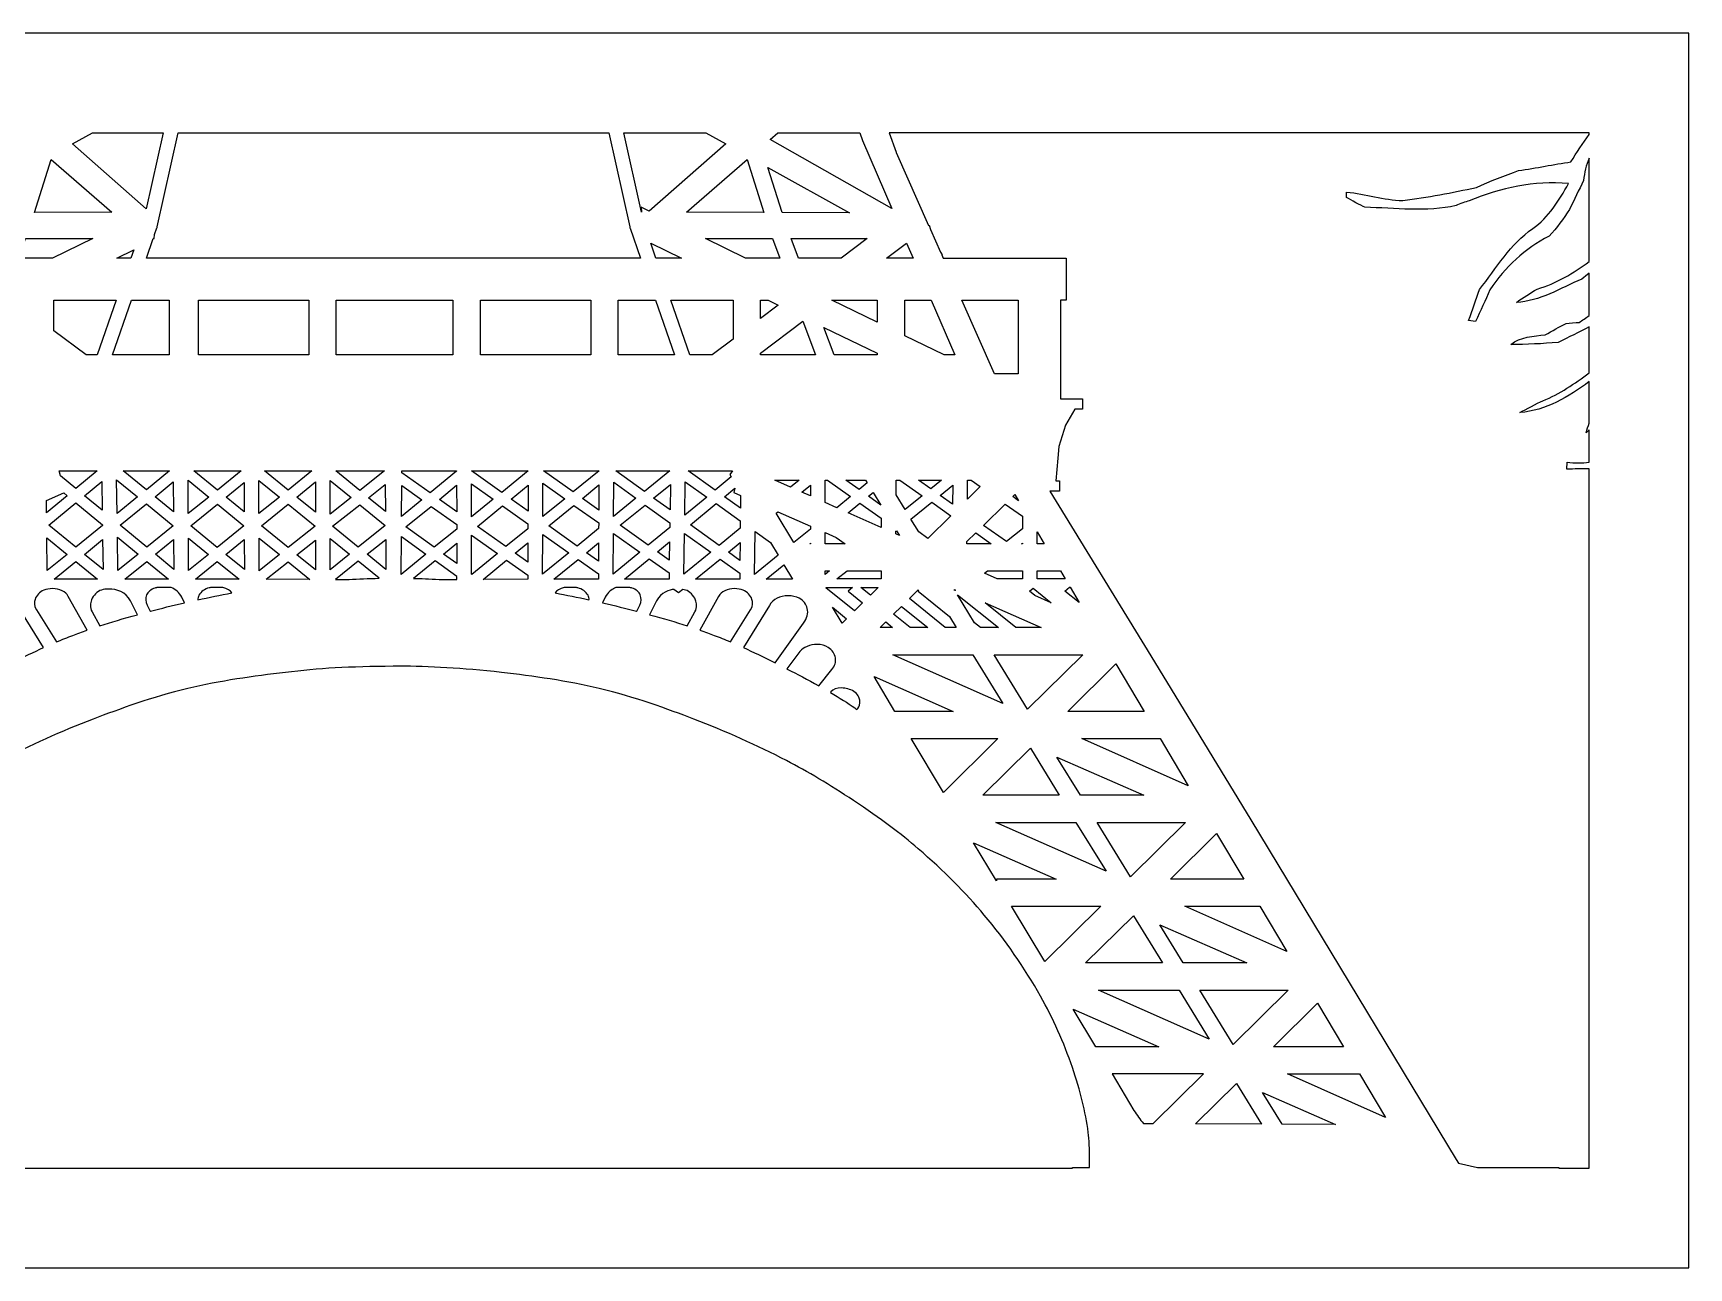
# Model space of a CAD drawing. Extents: x -437 to 3052, y -819 to 142.
# Drawn here: x -266.5 to 34.8, y -797.9 to -573.2 of the extents above; entities that cross this region are included whole.
import ezdxf

# ---------------------------------------------------------------- set-up
doc = ezdxf.new("R2010")
doc.units = 0
doc.layers.add('LAYER_1', color=7, linetype='CONTINUOUS')

msp = doc.modelspace()

# ---------------------------------------------------------------- linework, layer by layer
at = {"layer": 'LAYER_1', "color": 7}
for points in [[(-436.81, -797.89), (34.85, -797.89), (34.85, -660.65), (34.85, -651.39), (34.85, -644.51), (34.85, -642.61), (34.85, -618.13), (34.85, -614.44), (34.85, -605.94), (34.85, -603.48), (34.85, -581.32), (34.85, -577.34), (34.85, -573.17), (28.36, -573.17), (2.67, -573.17)], [(2.67, -573.17), (0.61, -573.17), (-11.48, -573.17), (-16.35, -573.17), (-19.08, -573.17), (-20.88, -573.17), (-116.93, -573.17), (-122.22, -573.17), (-123, -573.17), (-130.72, -573.17), (-140.33, -573.17), (-143.65, -573.17), (-153.84, -573.17), (-161.06, -573.17), (-162.95, -573.17), (-165.68, -573.17), (-236.21, -573.17), (-246, -573.17), (-256.18, -573.17), (-259.51, -573.17), (-269.12, -573.17)], [(-255.74, -591.31), (-242.89, -591.31), (-245.94, -605.12), (-259.36, -593.32), (-255.74, -591.31)], [(-161.74, -591.31), (-157.95, -608.42), (-157.95, -608.58), (-157.87, -608.65), (-155.96, -614.11), (-245.93, -614.11), (-244.69, -610.55), (-244.53, -610.55), (-244.43, -609.82), (-244.01, -608.63), (-243.94, -608.57), (-243.94, -608.42), (-240.16, -591.31), (-161.74, -591.31)], [(-144.1, -591.31), (-140.48, -593.32), (-154.39, -605.56), (-155.85, -604.85), (-155.79, -605.74), (-155.81, -605.74), (-159, -591.31), (-144.1, -591.31)], [(-131.01, -591.31), (-116.09, -591.31), (-115.6, -592.7), (-115.58, -592.72), (-110.25, -605.08), (-132.39, -592.51), (-131.01, -591.31)], [(-263.26, -596.16), (-252.21, -605.77), (-266.29, -605.81), (-263.26, -596.16)], [(-136.58, -596.16), (-133.55, -605.81), (-147.63, -605.77), (-136.58, -596.16)], [(-117.95, -605.85), (-130.21, -605.81), (-132.8, -597.6), (-117.95, -605.85)], [(-262.99, -614.11), (-269.21, -614.11), (-267.9, -610.55), (-255.68, -610.55), (-262.99, -614.11)], [(-153.17, -614.11), (-154.11, -611.41), (-148.54, -614.11), (-153.17, -614.11)], [(-136.85, -614.11), (-144.15, -610.55), (-131.94, -610.55), (-130.63, -614.11), (-136.85, -614.11)], [(-119.48, -614.11), (-127.25, -614.11), (-128.56, -610.55), (-114.74, -610.55), (-119.48, -614.11)], [(-111.18, -614.11), (-107.54, -611.37), (-106.36, -614.11), (-111.18, -614.11)], [(-251.3, -614.11), (-248.2, -612.61), (-248.73, -614.11), (-251.3, -614.11)], [(-254.88, -631.73), (-256.89, -631.73), (-262.78, -627.32), (-262.78, -621.78), (-251.41, -621.78), (-254.88, -631.73)], [(-248.61, -621.78), (-241.76, -621.78), (-241.76, -631.73), (-252.09, -631.73), (-248.61, -621.78)], [(-236.47, -631.73), (-236.47, -621.78), (-216.37, -621.78), (-216.37, -631.73), (-236.47, -631.73)], [(-211.41, -631.73), (-211.41, -621.78), (-190.12, -621.78), (-190.12, -631.73), (-211.41, -631.73)], [(-185.1, -631.73), (-185.1, -621.78), (-165, -621.78), (-165, -631.73), (-185.1, -631.73)], [(-153.28, -621.78), (-149.8, -631.73), (-160.05, -631.73), (-160.05, -621.78), (-153.28, -621.78)], [(-139.11, -621.78), (-139.11, -628.85), (-142.95, -631.73), (-147.01, -631.73), (-150.48, -621.78), (-139.11, -621.78)], [(-134.16, -625.13), (-134.16, -621.78), (-132.76, -621.78), (-130.9, -622.69), (-134.16, -625.13)], [(-112.92, -625.78), (-121.13, -621.78), (-112.92, -621.78), (-112.92, -625.78)], [(-100.72, -631.73), (-107.85, -628.26), (-107.85, -621.78), (-103.05, -621.78), (-98.77, -631.73), (-100.72, -631.73)], [(-87.23, -635.19), (-91.55, -635.19), (-97.5, -621.79), (-87.23, -621.79), (-87.23, -635.19)], [(-126.41, -625.58), (-124.14, -631.73), (-134.16, -631.73), (-134.16, -631.42), (-126.41, -625.58)], [(-120.75, -631.73), (-122.6, -626.72), (-112.92, -631.42), (-112.92, -631.73), (-120.75, -631.73)], [(-258.77, -656.06), (-261.56, -653.75), (-261.79, -652.82), (-254.86, -652.82), (-258.77, -656.06)], [(-245.93, -656.27), (-250.17, -652.82), (-241.71, -652.82), (-245.93, -656.27)], [(-233.01, -656.32), (-237.31, -652.82), (-228.7, -652.82), (-233.01, -656.32)], [(-224.42, -652.82), (-215.81, -652.82), (-220.12, -656.32), (-224.42, -652.82)], [(-207.08, -656.42), (-211.47, -652.82), (-202.56, -652.82), (-207.08, -656.42)], [(-189.45, -652.89), (-194.27, -656.84), (-199.42, -653.17), (-199.42, -652.82), (-189.45, -652.82), (-189.45, -652.89)], [(-181.24, -656.76), (-186.75, -652.84), (-186.75, -652.82), (-176.43, -652.82), (-176.43, -652.84), (-181.24, -656.76)], [(-168.24, -656.66), (-173.63, -652.82), (-163.53, -652.82), (-163.53, -652.84), (-168.24, -656.66)], [(-150.65, -652.82), (-155.28, -656.58), (-160.48, -652.82), (-150.65, -652.82)], [(-139.48, -653.92), (-142.41, -656.34), (-147.33, -652.82), (-139.22, -652.82), (-139.73, -653.49), (-139.48, -653.92)], [(-260.98, -656.83), (-260.34, -657.35), (-264.09, -660.45), (-264.11, -658.21), (-260.98, -656.83)], [(-254.05, -654.75), (-253.98, -660.01), (-257.2, -657.35), (-254.05, -654.75)], [(-251.27, -660.62), (-251.36, -654.44), (-247.52, -657.56), (-251.27, -660.62)], [(-244.35, -657.56), (-241.04, -654.86), (-241.01, -660.27), (-244.35, -657.56)], [(-234.58, -657.6), (-238.3, -660.61), (-238.34, -654.54), (-234.58, -657.6)], [(-231.42, -657.61), (-228.15, -654.96), (-228.12, -660.29), (-231.42, -657.61)], [(-221.71, -657.6), (-225.43, -660.61), (-225.46, -654.56), (-221.71, -657.6)], [(-218.54, -657.61), (-215.14, -654.86), (-215.15, -660.37), (-218.54, -657.61)], [(-208.67, -657.69), (-212.45, -660.71), (-212.45, -654.59), (-208.67, -657.69)], [(-205.5, -657.72), (-202.45, -655.29), (-202.41, -660.25), (-205.5, -657.72)], [(-199.48, -661.12), (-199.44, -655.51), (-195.79, -658.1), (-199.48, -661.12)], [(-192.58, -658.04), (-189.45, -655.46), (-189.44, -660.27), (-192.58, -658.04)], [(-186.74, -661.23), (-186.75, -655.19), (-182.78, -658.01), (-186.74, -661.23)], [(-179.55, -657.96), (-176.44, -655.43), (-176.46, -660.16), (-179.55, -657.96)], [(-173.74, -655.1), (-169.77, -657.91), (-173.77, -661.16), (-173.74, -655.1)], [(-166.55, -657.85), (-163.55, -655.4), (-163.58, -659.97), (-166.55, -657.85)], [(-156.81, -657.83), (-160.88, -661.14), (-160.85, -654.92), (-156.81, -657.83)], [(-153.6, -657.79), (-150.54, -655.31), (-150.61, -659.95), (-153.6, -657.79)], [(-143.94, -657.6), (-147.93, -660.89), (-147.84, -654.81), (-143.94, -657.6)], [(-140.72, -657.54), (-138.82, -655.97), (-139.01, -656.77), (-137.76, -657.31), (-137.79, -659.63), (-140.72, -657.54)], [(-131.52, -654.54), (-127.1, -654.54), (-128.66, -655.81), (-131.52, -654.54)], [(-126.61, -656.72), (-125.06, -655.46), (-125.06, -657.41), (-126.61, -656.72)], [(-117.74, -657.5), (-120.26, -659.54), (-122.36, -658.61), (-122.36, -654.54), (-121.93, -654.54), (-117.74, -657.5)], [(-118.62, -654.54), (-115.01, -654.54), (-114.7, -655.04), (-116.2, -656.25), (-118.62, -654.54)], [(-114.51, -657.45), (-113.65, -656.76), (-112.23, -659.06), (-114.51, -657.45)], [(-104.69, -657.37), (-107.81, -659.89), (-109.46, -657.18), (-109.46, -654.54), (-108.75, -654.54), (-104.69, -657.37)], [(-103.15, -656.11), (-105.41, -654.54), (-101.2, -654.54), (-103.15, -656.11)], [(-101.44, -657.31), (-99.16, -655.46), (-99.19, -658.87), (-101.44, -657.31)], [(-96.48, -658.01), (-96.45, -654.54), (-95.8, -654.54), (-94.15, -655.7), (-96.48, -658.01)], [(-263.7, -662.72), (-258.77, -658.65), (-253.94, -662.64), (-253.93, -662.79), (-258.77, -666.74), (-263.7, -662.72)], [(-250.69, -662.73), (-245.93, -658.85), (-241.04, -662.83), (-245.84, -666.72), (-250.69, -662.73)], [(-228.16, -662.82), (-233.02, -666.76), (-237.86, -662.83), (-233, -658.89), (-228.16, -662.82)], [(-215.2, -662.9), (-220.1, -666.8), (-224.99, -662.83), (-220.13, -658.89), (-215.2, -662.9)], [(-202.47, -662.79), (-207.35, -666.71), (-212.02, -662.91), (-207.09, -658.99), (-202.47, -662.79)], [(-189.43, -663.42), (-193.52, -666.75), (-198.68, -663.05), (-194.11, -659.3), (-189.43, -662.62), (-189.43, -663.42)], [(-180.5, -666.63), (-185.68, -662.95), (-181.08, -659.21), (-176.47, -662.49), (-176.48, -663.36), (-180.5, -666.63)], [(-167.51, -666.52), (-172.68, -662.85), (-168.09, -659.11), (-163.59, -662.31), (-163.6, -663.34), (-167.51, -666.52)], [(-154.57, -666.37), (-159.68, -662.74), (-155.14, -659.05), (-150.65, -662.28), (-150.65, -663.14), (-154.57, -666.37)], [(-141.65, -666.41), (-146.89, -662.63), (-142.24, -658.8), (-137.82, -661.96), (-137.83, -663.29), (-141.65, -666.41)], [(-112.17, -663.13), (-118.21, -660.45), (-116.05, -658.71), (-112.17, -661.45), (-112.17, -663.13)], [(-99.49, -660.99), (-103.67, -665.12), (-105.31, -663.96), (-106.75, -661.61), (-102.98, -658.55), (-99.49, -660.99)], [(-86.47, -663.38), (-89.37, -665.71), (-93.58, -662.78), (-89.62, -658.88), (-86.47, -661.09), (-86.47, -663.38)], [(-88.24, -657.51), (-87.84, -657.11), (-87.15, -658.26), (-88.24, -657.51)], [(-128.09, -665.89), (-131.3, -660.55), (-130.98, -660.29), (-125.07, -662.89), (-125.07, -663.43), (-128.09, -665.89)], [(-260.35, -668.03), (-263.97, -670.98), (-264.04, -665.03), (-260.35, -668.03)], [(-253.9, -665.35), (-253.82, -670.78), (-257.19, -668.03), (-253.9, -665.35)], [(-247.43, -668.01), (-251.12, -671), (-251.21, -664.89), (-247.43, -668.01)], [(-240.97, -665.35), (-240.94, -670.77), (-244.27, -668.02), (-240.97, -665.35)], [(-234.61, -668.05), (-238.24, -670.99), (-238.28, -665.07), (-234.61, -668.05)], [(-231.44, -668.05), (-228.1, -665.35), (-228.08, -670.78), (-231.44, -668.05)], [(-221.71, -668.08), (-225.38, -671.01), (-225.41, -665.07), (-221.71, -668.08)], [(-218.52, -668.1), (-215.16, -665.42), (-215.17, -670.82), (-218.52, -668.1)], [(-208.95, -667.99), (-212.47, -670.82), (-212.46, -665.13), (-208.95, -667.99)], [(-205.76, -668), (-202.37, -665.3), (-202.33, -670.8), (-205.76, -668)], [(-199.51, -664.81), (-195.06, -668), (-199.57, -671.67), (-199.51, -664.81)], [(-189.43, -666), (-189.42, -669.7), (-191.84, -667.97), (-189.43, -666)], [(-186.7, -671.67), (-186.72, -671.65), (-186.74, -664.54), (-182.04, -667.88), (-186.7, -671.67)], [(-178.82, -667.83), (-176.48, -665.94), (-176.51, -669.47), (-178.82, -667.83)], [(-173.78, -664.4), (-169.04, -667.77), (-173.82, -671.65), (-173.78, -664.4)], [(-165.82, -667.73), (-163.62, -665.94), (-163.63, -669.28), (-165.82, -667.73)], [(-156.09, -667.63), (-160.96, -671.65), (-160.91, -664.21), (-156.09, -667.63)], [(-150.7, -665.77), (-150.74, -669.09), (-152.87, -667.57), (-150.7, -665.77)], [(-143.19, -667.66), (-148.08, -671.65), (-147.98, -664.21), (-143.19, -667.66)], [(-137.86, -665.9), (-137.89, -669.12), (-139.97, -667.63), (-137.86, -665.9)], [(-135.23, -671.67), (-135.14, -663.87), (-132.31, -665.89), (-130.93, -668.19), (-135.23, -671.67)], [(-125.07, -666.02), (-125.07, -666.1), (-125.17, -666.1), (-125.07, -666.02)], [(-122.38, -666.1), (-122.37, -664.08), (-120.36, -664.96), (-118.76, -666.1), (-122.38, -666.1)], [(-109.37, -663.72), (-108.82, -664.61), (-109.48, -664.32), (-109.48, -663.81), (-109.37, -663.72)], [(-94.96, -664.14), (-92.16, -666.1), (-96.56, -666.1), (-96.56, -665.72), (-94.96, -664.14)], [(-86.63, -666.1), (-86.47, -665.97), (-86.47, -666.1), (-86.63, -666.1)], [(-83.77, -666.1), (-83.77, -663.95), (-82.49, -666.1), (-83.77, -666.1)], [(-180.35, -669.08), (-176.52, -671.81), (-176.52, -672.57), (-184.65, -672.58), (-180.35, -669.08)], [(-171.77, -672.56), (-167.35, -668.97), (-163.65, -671.59), (-163.66, -672.56), (-171.77, -672.56)], [(-158.9, -672.55), (-154.4, -668.83), (-150.78, -671.41), (-150.79, -672.54), (-158.9, -672.55)], [(-146, -672.54), (-141.51, -668.88), (-137.92, -671.46), (-137.93, -672.53), (-146, -672.54)], [(-262.71, -672.53), (-258.77, -669.32), (-254.83, -672.54), (-262.71, -672.53)], [(-249.85, -672.54), (-245.86, -669.31), (-241.93, -672.55), (-249.85, -672.54)], [(-237, -672.56), (-233.02, -669.34), (-229.05, -672.57), (-237, -672.56)], [(-220.12, -669.37), (-216.18, -672.58), (-224.13, -672.57), (-220.12, -669.37)], [(-129.89, -669.92), (-128.33, -672.52), (-133.1, -672.53), (-129.89, -669.92)], [(-122.38, -671.03), (-121.57, -671.03), (-122.38, -671.69), (-122.38, -671.03)], [(-118.39, -671.03), (-112.19, -671.03), (-112.19, -672.51), (-120.23, -672.51), (-118.39, -671.03)], [(-92.81, -671.03), (-86.47, -671.03), (-86.47, -672.48), (-91.07, -672.49), (-93.36, -671.47), (-92.81, -671.03)], [(-79.56, -671.03), (-78.7, -672.48), (-83.77, -672.48), (-83.77, -671.03), (-79.56, -671.03)], [(-117.05, -678.34), (-122.22, -674.13), (-122.12, -674.05), (-117.38, -674.05), (-118.2, -674.72), (-115.57, -676.87), (-117.05, -678.34)], [(-115.87, -674.05), (-112.71, -674.05), (-114.14, -675.46), (-115.87, -674.05)], [(-100.5, -681.36), (-107.05, -676.08), (-105.45, -674.5), (-105.51, -674.61), (-105.33, -674.61), (-105.47, -674.73), (-99.76, -679.33), (-98.52, -681.36), (-100.5, -681.36)], [(-98.76, -674.63), (-98.9, -674.4), (-98.62, -674.52), (-98.76, -674.63)], [(-81.22, -676.86), (-84.2, -675.54), (-85.2, -674.72), (-84.52, -674.16), (-81.22, -676.86)], [(-78.75, -674.72), (-77.91, -674.03), (-77.78, -674.03), (-76.12, -676.82), (-78.75, -674.72)], [(-121.06, -677.63), (-118.48, -679.75), (-119.3, -680.56), (-121.06, -677.63)], [(-108.48, -677.5), (-103.71, -681.36), (-106.92, -681.36), (-109.92, -678.91), (-108.48, -677.5)], [(-90.81, -681.36), (-94.08, -681.36), (-95.18, -680.48), (-98.28, -675.41), (-90.81, -681.36)], [(-83.07, -681.36), (-87.64, -681.36), (-93.25, -676.88), (-83.07, -681.36)], [(-111.35, -680.33), (-110.09, -681.36), (-112.39, -681.36), (-111.35, -680.33)], [(-95.49, -686.29), (-90.03, -695.17), (-110.05, -686.29), (-95.49, -686.29)], [(-85.53, -696.21), (-91.62, -686.29), (-75.5, -686.29), (-85.53, -696.21)], [(-78.22, -696.62), (-69.47, -687.98), (-64.33, -696.62), (-78.22, -696.62)], [(-99.07, -696.62), (-109.68, -696.62), (-113.48, -690.28), (-99.07, -696.62)], [(-90.94, -701.55), (-100.86, -711.35), (-106.73, -701.55), (-90.94, -701.55)], [(-75.65, -701.55), (-61.4, -701.55), (-56.29, -710.14), (-75.65, -701.55)], [(-79.76, -711.88), (-93.67, -711.88), (-85.01, -703.33), (-79.76, -711.88)], [(-75.92, -711.88), (-80.19, -704.92), (-64.36, -711.88), (-75.92, -711.88)], [(-71.25, -725.72), (-91.33, -716.81), (-76.72, -716.81), (-71.25, -725.72)], [(-72.89, -716.81), (-56.78, -716.81), (-66.81, -726.73), (-72.89, -716.81)], [(-59.51, -727.14), (-51.11, -718.84), (-46.17, -727.14), (-59.51, -727.14)], [(-80.35, -727.14), (-91.2, -727.14), (-91.2, -727.47), (-95.35, -720.55), (-80.35, -727.14)], [(-72.22, -732.07), (-82.41, -742.14), (-88.45, -732.07), (-72.22, -732.07)], [(-56.93, -732.07), (-43.24, -732.07), (-38.33, -740.32), (-56.93, -732.07)], [(-66.26, -733.82), (-60.99, -742.4), (-74.96, -742.4), (-66.26, -733.82)], [(-61.47, -735.44), (-45.64, -742.4), (-57.2, -742.4), (-61.47, -735.44)], [(-57.96, -747.33), (-52.46, -756.27), (-72.62, -747.33), (-57.96, -747.33)], [(-48.1, -757.25), (-54.18, -747.33), (-38.07, -747.33), (-48.1, -757.25)], [(-32.74, -749.71), (-28.01, -757.66), (-40.79, -757.66), (-32.74, -749.71)], [(-77.22, -750.81), (-61.63, -757.66), (-73.11, -757.66), (-77.22, -750.81)], [(-54.97, -771.67), (-47.52, -764.31), (-42.96, -771.73), (-54.97, -771.67)], [(-38.22, -762.6), (-25.08, -762.6), (-20.36, -770.51), (-38.22, -762.6)], [(-39.2, -771.75), (-42.75, -765.97), (-29.47, -771.81), (-39.2, -771.75)]]:
    msp.add_lwpolyline(points, dxfattribs=at)
for points, knots in [([(16.71, -591.59), (15.52, -593.22), (14.41, -594.91), (13.37, -596.61), (10.24, -597.05), (7.11, -597.74), (3.85, -598.18), (1.33, -599.12), (-1.31, -600.07), (-3.83, -601.26), (-8.22, -602.17), (-12.73, -603.09), (-17.24, -603.63), (-20.74, -603.57), (-23.97, -602.4), (-27.46, -602.09), (-27.46, -602.09), (-27.48, -603.08), (-27.48, -603.08), (-26.61, -603.59), (-24.88, -604.49), (-24.13, -604.87), (-18.64, -604.96), (-12.9, -605.81), (-7.51, -604.54), (-6.88, -604.3), (-5.75, -603.83), (-5.12, -603.71), (0.55, -601.34), (6.69, -599.96), (12.93, -600.56), (11.25, -603.62), (9.33, -606.68), (6.42, -608.74), (2.37, -611.51), (-0.21, -615.92), (-3.27, -619.83), (-3.93, -621.67), (-4.58, -623.52), (-5.24, -625.49), (-5.24, -625.49), (-4, -625.63), (-4, -625.63), (-3.09, -623.67), (-2.18, -621.83), (-1.4, -619.86), (1.42, -615.83), (4.98, -612.3), (9.39, -610.15), (10.79, -608.56), (12.07, -606.98), (13.1, -605.26), (14, -603.55), (14.79, -601.7), (15.69, -599.99), (15.8, -598.52), (16.16, -597.17), (16.71, -595.92), (16.71, -595.92), (16.71, -614.74), (16.71, -614.74), (13.82, -616.86), (10.76, -618.7), (7.23, -619.76), (5.96, -620.48), (4.7, -621.33), (3.44, -622.17), (7.69, -622), (11.48, -619.59), (15.38, -617.92), (15.82, -617.56), (16.26, -617.21), (16.71, -616.85), (16.71, -616.85), (16.71, -624.57), (16.71, -624.57), (16.09, -624.99), (15.48, -625.42), (14.87, -625.83), (14.25, -625.82), (13.12, -625.93), (12.49, -626.04), (11.23, -626.64), (9.97, -627.36), (8.71, -628.08), (6.58, -628.29), (4.2, -628.49), (2.43, -629.82), (5.3, -629.87), (8.18, -629.68), (11.06, -629.48), (12.96, -628.52), (14.84, -627.58), (16.71, -626.61), (16.71, -626.61), (16.71, -634.99), (16.71, -634.99), (14.07, -636.97), (11.34, -638.83), (8.25, -640.07), (7.24, -640.55), (5.1, -641.62), (4.09, -642.23), (8.82, -641.85), (12.97, -639.42), (16.71, -636.56), (16.71, -636.56), (16.71, -644.14), (16.71, -644.14), (16.5, -644.72), (16.32, -645.3), (16.15, -645.9), (16.35, -645.72), (16.53, -645.54), (16.71, -645.36), (16.71, -645.36), (16.71, -651.27), (16.71, -651.27), (15.4, -651.42), (14.06, -651.43), (12.68, -651.28), (12.68, -651.28), (12.66, -652.52), (12.66, -652.52), (13.99, -652.48), (15.35, -652.5), (16.71, -652.44), (16.71, -652.44), (16.71, -778.18), (16.71, -778.18), (16.71, -778.18), (16.71, -779.75), (16.71, -779.75), (16.71, -779.75), (11.17, -779.75), (11.17, -779.75), (11.17, -779.75), (11.17, -779.6), (11.17, -779.6), (11.17, -779.6), (-3.64, -779.6), (-3.64, -779.6), (-3.64, -779.6), (-7.11, -778.85), (-7.11, -778.85), (-7.11, -778.85), (-7.52, -778.18), (-7.52, -778.18), (-7.52, -778.18), (-44.89, -716.32), (-44.89, -716.32), (-44.89, -716.32), (-54.18, -701.13), (-54.18, -701.13), (-54.18, -701.13), (-63.12, -686.52), (-63.12, -686.52), (-63.12, -686.52), (-81.47, -656.53), (-81.47, -656.53), (-81.47, -656.53), (-79.69, -656.53), (-79.69, -656.53), (-79.69, -656.53), (-79.69, -654.63), (-79.69, -654.63), (-79.69, -654.63), (-80.38, -654.63), (-80.38, -654.63), (-80.38, -654.63), (-80.02, -650.52), (-80.02, -650.52), (-80.02, -650.52), (-79.83, -648.43), (-79.83, -648.43), (-79.83, -648.43), (-78.61, -644.49), (-78.61, -644.49), (-78.61, -644.49), (-76.91, -641.6), (-76.91, -641.6), (-76.91, -641.6), (-75.54, -641.6), (-75.54, -641.6), (-75.54, -641.6), (-75.54, -639.71), (-75.54, -639.71), (-75.54, -639.71), (-79.56, -639.71), (-79.56, -639.71), (-79.56, -639.71), (-79.56, -621.78), (-79.56, -621.78), (-79.56, -621.78), (-78.51, -621.78), (-78.51, -621.78), (-78.51, -621.78), (-78.51, -614.11), (-78.51, -614.11), (-78.51, -614.11), (-100.91, -614.11), (-100.91, -614.11), (-100.91, -614.11), (-101.16, -613.54), (-101.16, -613.54), (-101.16, -613.54), (-101.09, -613.54), (-101.09, -613.54), (-101.09, -613.54), (-101.4, -613.02), (-101.4, -613.02), (-101.4, -613.02), (-103.21, -608.92), (-103.21, -608.92), (-103.21, -608.92), (-103.42, -608.09), (-103.42, -608.09), (-103.42, -608.09), (-103.55, -608.18), (-103.55, -608.18), (-103.55, -608.18), (-109.44, -594.9), (-109.44, -594.9), (-109.44, -594.9), (-109.46, -594.85), (-109.46, -594.85), (-109.46, -594.85), (-110.73, -591.31), (-110.73, -591.31), (-110.73, -591.31), (16.71, -591.31), (16.71, -591.31), (16.71, -591.31), (16.71, -591.59), (16.71, -591.59)], [0, 0, 0, 0, 1, 1, 1, 2, 2, 2, 3, 3, 3, 4, 4, 4, 5, 5, 5, 6, 6, 6, 7, 7, 7, 8, 8, 8, 9, 9, 9, 10, 10, 10, 11, 11, 11, 12, 12, 12, 13, 13, 13, 14, 14, 14, 15, 15, 15, 16, 16, 16, 17, 17, 17, 18, 18, 18, 19, 19, 19, 20, 20, 20, 21, 21, 21, 22, 22, 22, 23, 23, 23, 24, 24, 24, 25, 25, 25, 26, 26, 26, 27, 27, 27, 28, 28, 28, 29, 29, 29, 30, 30, 30, 31, 31, 31, 32, 32, 32, 33, 33, 33, 34, 34, 34, 35, 35, 35, 36, 36, 36, 37, 37, 37, 38, 38, 38, 39, 39, 39, 40, 40, 40, 41, 41, 41, 42, 42, 42, 43, 43, 43, 44, 44, 44, 45, 45, 45, 46, 46, 46, 47, 47, 47, 48, 48, 48, 49, 49, 49, 50, 50, 50, 51, 51, 51, 52, 52, 52, 53, 53, 53, 54, 54, 54, 55, 55, 55, 56, 56, 56, 57, 57, 57, 58, 58, 58, 59, 59, 59, 60, 60, 60, 61, 61, 61, 62, 62, 62, 63, 63, 63, 64, 64, 64, 65, 65, 65, 66, 66, 66, 67, 67, 67, 68, 68, 68, 69, 69, 69, 70, 70, 70, 71, 71, 71, 72, 72, 72, 73, 73, 73, 74, 74, 74, 75, 75, 75, 76, 76, 76, 77, 77, 77, 78, 78, 78, 78]), ([(-207.36, -669.28), (-207.36, -669.28), (-203.55, -672.38), (-203.55, -672.38), (-205.54, -672.44), (-207.38, -672.51), (-209.01, -672.58), (-209.01, -672.58), (-209.98, -672.58), (-209.98, -672.58), (-209.98, -672.58), (-211.49, -672.58), (-211.49, -672.58), (-211.49, -672.58), (-207.36, -669.28), (-207.36, -669.28)], [0, 0, 0, 0, 1, 1, 1, 2, 2, 2, 3, 3, 3, 4, 4, 4, 5, 5, 5, 5]), ([(-193.37, -669.21), (-193.37, -669.21), (-189.42, -672.04), (-189.42, -672.04), (-189.42, -672.04), (-189.42, -672.58), (-189.42, -672.58), (-189.42, -672.58), (-191.92, -672.58), (-191.92, -672.58), (-191.92, -672.58), (-192.63, -672.58), (-192.63, -672.58), (-194.38, -672.5), (-196.04, -672.44), (-197.3, -672.41), (-197.3, -672.41), (-193.37, -669.21), (-193.37, -669.21)], [0, 0, 0, 0, 1, 1, 1, 2, 2, 2, 3, 3, 3, 4, 4, 4, 5, 5, 5, 6, 6, 6, 6]), ([(-265.95, -678.11), (-266.42, -677.38), (-266.34, -676.68), (-266.19, -676.23), (-265.94, -675.48), (-265.33, -674.84), (-264.6, -674.55), (-264.13, -674.37), (-263.57, -674.27), (-263.01, -674.27), (-261.7, -674.27), (-260.63, -674.8), (-260.14, -675.68), (-260.14, -675.68), (-256.69, -681.81), (-256.69, -681.81), (-257.66, -682.15), (-258.52, -682.46), (-259.32, -682.77), (-260.28, -683.14), (-261.27, -683.54), (-262.27, -683.96), (-262.27, -683.96), (-265.95, -678.11), (-265.95, -678.11)], [0, 0, 0, 0, 1, 1, 1, 2, 2, 2, 3, 3, 3, 4, 4, 4, 5, 5, 5, 6, 6, 6, 7, 7, 7, 8, 8, 8, 8]), ([(-255.91, -676.33), (-255.57, -675.48), (-254.85, -674.76), (-254.12, -674.53), (-253.72, -674.41), (-253.26, -674.34), (-252.77, -674.34), (-251.38, -674.34), (-249.61, -674.9), (-248.84, -676.48), (-248.84, -676.48), (-247.57, -679.02), (-247.57, -679.02), (-250.11, -679.72), (-252.35, -680.38), (-254.4, -681.04), (-254.4, -681.04), (-255.82, -678.48), (-255.82, -678.48), (-256.28, -677.66), (-256.12, -676.86), (-255.91, -676.33)], [0, 0, 0, 0, 1, 1, 1, 2, 2, 2, 3, 3, 3, 4, 4, 4, 5, 5, 5, 6, 6, 6, 7, 7, 7, 7]), ([(-245.88, -675.42), (-245.64, -674.85), (-245.13, -674.43), (-244.38, -674.17), (-244.31, -674.15), (-244.23, -674.13), (-244.14, -674.11), (-244.09, -674.1), (-244.05, -674.09), (-244, -674.08), (-244, -674.08), (-241.42, -674.08), (-241.42, -674.08), (-240.64, -674.36), (-239.98, -674.95), (-239.47, -675.83), (-239.47, -675.83), (-238.97, -676.84), (-238.97, -676.84), (-241.21, -677.36), (-243.24, -677.86), (-245.16, -678.37), (-245.19, -678.38), (-245.22, -678.38), (-245.25, -678.39), (-245.25, -678.39), (-245.77, -677.3), (-245.77, -677.3), (-246.07, -676.66), (-246.11, -675.98), (-245.88, -675.42)], [0, 0, 0, 0, 1, 1, 1, 2, 2, 2, 3, 3, 3, 4, 4, 4, 5, 5, 5, 6, 6, 6, 7, 7, 7, 8, 8, 8, 9, 9, 9, 10, 10, 10, 10]), ([(-230.39, -675.06), (-232.46, -675.45), (-234.53, -675.86), (-236.54, -676.3), (-236.59, -676.06), (-236.52, -675.77), (-236.35, -675.47), (-236, -674.84), (-235.28, -674.32), (-234.49, -674.12), (-234.42, -674.11), (-234.35, -674.09), (-234.27, -674.08), (-234.27, -674.08), (-232.03, -674.08), (-232.03, -674.08), (-231.24, -674.25), (-230.64, -674.6), (-230.39, -675.05), (-230.39, -675.05), (-230.39, -675.06), (-230.39, -675.06)], [0, 0, 0, 0, 1, 1, 1, 2, 2, 2, 3, 3, 3, 4, 4, 4, 5, 5, 5, 6, 6, 6, 7, 7, 7, 7]), ([(-165.37, -676.3), (-167.42, -675.85), (-169.48, -675.43), (-171.51, -675.06), (-171.51, -675.06), (-171.5, -675.05), (-171.5, -675.05), (-171.25, -674.6), (-170.66, -674.25), (-169.86, -674.08), (-169.86, -674.08), (-167.62, -674.08), (-167.62, -674.08), (-167.55, -674.09), (-167.47, -674.11), (-167.4, -674.13), (-166.62, -674.32), (-165.89, -674.85), (-165.54, -675.48), (-165.38, -675.77), (-165.32, -676.05), (-165.37, -676.3)], [0, 0, 0, 0, 1, 1, 1, 2, 2, 2, 3, 3, 3, 4, 4, 4, 5, 5, 5, 6, 6, 6, 7, 7, 7, 7]), ([(-160.47, -674.08), (-160.47, -674.08), (-157.9, -674.08), (-157.9, -674.08), (-157.85, -674.09), (-157.81, -674.1), (-157.76, -674.11), (-157.68, -674.13), (-157.6, -674.15), (-157.52, -674.17), (-156.77, -674.43), (-156.26, -674.85), (-156.02, -675.42), (-155.79, -675.98), (-155.82, -676.66), (-156.12, -677.3), (-156.12, -677.3), (-156.65, -678.39), (-156.65, -678.39), (-156.67, -678.38), (-156.7, -678.38), (-156.72, -678.37), (-158.6, -677.87), (-160.63, -677.37), (-162.93, -676.84), (-162.93, -676.84), (-162.43, -675.84), (-162.43, -675.84), (-162.17, -675.39), (-161.87, -675.01), (-161.55, -674.73), (-161.55, -674.73), (-161.38, -674.59), (-161.38, -674.59), (-161.07, -674.35), (-160.77, -674.19), (-160.47, -674.08)], [0, 0, 0, 0, 1, 1, 1, 2, 2, 2, 3, 3, 3, 4, 4, 4, 5, 5, 5, 6, 6, 6, 7, 7, 7, 8, 8, 8, 9, 9, 9, 10, 10, 10, 11, 11, 11, 12, 12, 12, 12]), ([(-153.06, -676.48), (-152.3, -674.93), (-150.67, -674.51), (-149.9, -674.4), (-149.9, -674.4), (-149.09, -675.06), (-149.09, -675.06), (-149.09, -675.06), (-148.29, -674.41), (-148.29, -674.41), (-148.12, -674.44), (-147.95, -674.48), (-147.78, -674.53), (-147.05, -674.76), (-146.31, -675.5), (-145.98, -676.34), (-145.77, -676.87), (-145.62, -677.66), (-146.08, -678.48), (-146.08, -678.48), (-147.49, -681.04), (-147.49, -681.04), (-149.59, -680.36), (-151.83, -679.7), (-154.32, -679.02), (-154.32, -679.02), (-153.06, -676.48), (-153.06, -676.48)], [0, 0, 0, 0, 1, 1, 1, 2, 2, 2, 3, 3, 3, 4, 4, 4, 5, 5, 5, 6, 6, 6, 7, 7, 7, 8, 8, 8, 9, 9, 9, 9]), ([(-141.76, -675.68), (-141.27, -674.8), (-140.19, -674.27), (-138.88, -674.27), (-138.32, -674.27), (-137.76, -674.37), (-137.3, -674.55), (-136.56, -674.84), (-135.95, -675.48), (-135.7, -676.23), (-135.55, -676.69), (-135.48, -677.38), (-135.94, -678.11), (-135.94, -678.11), (-139.63, -683.96), (-139.63, -683.96), (-140.66, -683.52), (-141.63, -683.13), (-142.57, -682.77), (-143.35, -682.47), (-144.19, -682.16), (-145.2, -681.81), (-145.2, -681.81), (-141.76, -675.68), (-141.76, -675.68)], [0, 0, 0, 0, 1, 1, 1, 2, 2, 2, 3, 3, 3, 4, 4, 4, 5, 5, 5, 6, 6, 6, 7, 7, 7, 8, 8, 8, 8]), ([(-275.6, -680.55), (-276.24, -679.67), (-276.47, -678.75), (-276.27, -677.9), (-276.09, -677.12), (-275.56, -676.44), (-274.8, -676.03), (-274.23, -675.73), (-273.5, -675.56), (-272.76, -675.56), (-271.29, -675.56), (-270.05, -676.2), (-269.36, -677.32), (-269.36, -677.32), (-264.65, -685.01), (-264.65, -685.01), (-266.41, -685.8), (-268.25, -686.69), (-270.4, -687.77), (-270.4, -687.77), (-275.6, -680.55), (-275.6, -680.55)], [0, 0, 0, 0, 1, 1, 1, 2, 2, 2, 3, 3, 3, 4, 4, 4, 5, 5, 5, 6, 6, 6, 7, 7, 7, 7]), ([(-132.53, -677.32), (-131.84, -676.2), (-130.6, -675.56), (-129.14, -675.56), (-128.39, -675.56), (-127.67, -675.73), (-127.09, -676.03), (-126.34, -676.44), (-125.8, -677.11), (-125.62, -677.89), (-125.42, -678.75), (-125.65, -679.67), (-126.29, -680.55), (-126.29, -680.55), (-131.5, -687.77), (-131.5, -687.77), (-133.66, -686.68), (-135.49, -685.8), (-137.25, -685.01), (-137.25, -685.01), (-132.53, -677.32), (-132.53, -677.32)], [0, 0, 0, 0, 1, 1, 1, 2, 2, 2, 3, 3, 3, 4, 4, 4, 5, 5, 5, 6, 6, 6, 7, 7, 7, 7]), ([(-126.96, -685.71), (-126.36, -684.93), (-125.14, -684.43), (-123.85, -684.43), (-123.06, -684.43), (-122.34, -684.62), (-121.83, -684.96), (-121.08, -685.46), (-120.61, -686.14), (-120.49, -686.89), (-120.38, -687.6), (-120.6, -688.33), (-121.13, -688.99), (-121.13, -688.99), (-123.54, -691.96), (-123.54, -691.96), (-125.57, -690.82), (-127.6, -689.77), (-129.15, -688.97), (-129.22, -688.93), (-129.3, -688.89), (-129.37, -688.85), (-129.37, -688.85), (-126.96, -685.71), (-126.96, -685.71)], [0, 0, 0, 0, 1, 1, 1, 2, 2, 2, 3, 3, 3, 4, 4, 4, 5, 5, 5, 6, 6, 6, 7, 7, 7, 8, 8, 8, 8]), ([(-74.24, -779.6), (-74.24, -779.6), (-77.38, -779.6), (-77.38, -779.6), (-77.38, -779.6), (-77.38, -779.75), (-77.38, -779.75), (-77.38, -779.75), (-324.58, -779.75), (-324.58, -779.75), (-324.58, -779.75), (-324.58, -779.6), (-324.58, -779.6), (-324.58, -779.6), (-327.65, -779.6), (-327.65, -779.6), (-327.65, -779.15), (-327.65, -778.67), (-327.65, -778.18), (-327.63, -776.41), (-327.57, -774.5), (-327.41, -773.23), (-326.92, -769.52), (-325.97, -765.65), (-324.52, -761.42), (-322.94, -756.83), (-320.99, -752.48), (-318.73, -748.47), (-315.76, -743.23), (-312.31, -738.25), (-308.48, -733.67), (-305.11, -729.64), (-301.07, -725.59), (-296.47, -721.62), (-293.29, -718.87), (-289.65, -716.17), (-284.67, -712.84), (-280.33, -709.96), (-276.35, -707.58), (-272.48, -705.58), (-267.15, -702.81), (-261.47, -700.26), (-255.59, -698), (-250.96, -696.23), (-244.83, -693.99), (-238.4, -692.44), (-232.58, -691.04), (-226.39, -690.21), (-220.58, -689.52), (-214.73, -688.78), (-208.87, -688.45), (-200.99, -688.4), (-200.67, -688.39), (-200.35, -688.39), (-200.03, -688.39), (-194.31, -688.39), (-188.53, -688.74), (-181.31, -689.52), (-175.49, -690.21), (-169.31, -691.04), (-163.49, -692.44), (-157.06, -693.99), (-150.92, -696.23), (-146.3, -698), (-140.44, -700.25), (-134.75, -702.8), (-129.41, -705.58), (-125.55, -707.58), (-121.56, -709.95), (-117.22, -712.84), (-112.23, -716.17), (-108.59, -718.88), (-105.42, -721.62), (-100.81, -725.6), (-96.77, -729.66), (-93.41, -733.67), (-89.57, -738.26), (-86.12, -743.24), (-83.16, -748.47), (-80.9, -752.48), (-78.95, -756.83), (-77.37, -761.42), (-75.92, -765.64), (-74.97, -769.5), (-74.48, -773.23), (-74.31, -774.48), (-74.26, -776.4), (-74.24, -778.18), (-74.24, -778.67), (-74.24, -779.15), (-74.24, -779.6)], [0, 0, 0, 0, 1, 1, 1, 2, 2, 2, 3, 3, 3, 4, 4, 4, 5, 5, 5, 6, 6, 6, 7, 7, 7, 8, 8, 8, 9, 9, 9, 10, 10, 10, 11, 11, 11, 12, 12, 12, 13, 13, 13, 14, 14, 14, 15, 15, 15, 16, 16, 16, 17, 17, 17, 18, 18, 18, 19, 19, 19, 20, 20, 20, 21, 21, 21, 22, 22, 22, 23, 23, 23, 24, 24, 24, 25, 25, 25, 26, 26, 26, 27, 27, 27, 28, 28, 28, 29, 29, 29, 30, 30, 30, 30]), ([(-121.32, -693.05), (-120.97, -692.61), (-120.25, -692.35), (-119.41, -692.35), (-118.62, -692.35), (-117.83, -692.57), (-117.17, -692.98), (-116.39, -693.46), (-116.14, -694.12), (-116.07, -694.59), (-115.97, -695.23), (-116.17, -695.79), (-116.41, -696.06), (-116.41, -696.06), (-116.58, -696.25), (-116.58, -696.25), (-116.71, -696.16), (-116.84, -696.07), (-116.96, -695.99), (-118.28, -695.08), (-119.74, -694.16), (-121.42, -693.17), (-121.42, -693.17), (-121.32, -693.05), (-121.32, -693.05)], [0, 0, 0, 0, 1, 1, 1, 2, 2, 2, 3, 3, 3, 4, 4, 4, 5, 5, 5, 6, 6, 6, 7, 7, 7, 8, 8, 8, 8]), ([(-64.45, -771.62), (-65.04, -770.86), (-65.6, -770.08), (-66.16, -769.27), (-66.16, -769.27), (-70.16, -762.6), (-70.16, -762.6), (-70.16, -762.6), (-53.51, -762.6), (-53.51, -762.6), (-53.51, -762.6), (-62.65, -771.63), (-62.65, -771.63), (-62.65, -771.63), (-64.45, -771.62), (-64.45, -771.62)], [0, 0, 0, 0, 1, 1, 1, 2, 2, 2, 3, 3, 3, 4, 4, 4, 5, 5, 5, 5])]:
    msp.add_open_spline(points, degree=3, knots=knots, dxfattribs=at)

doc.saveas('drawing.dxf')
